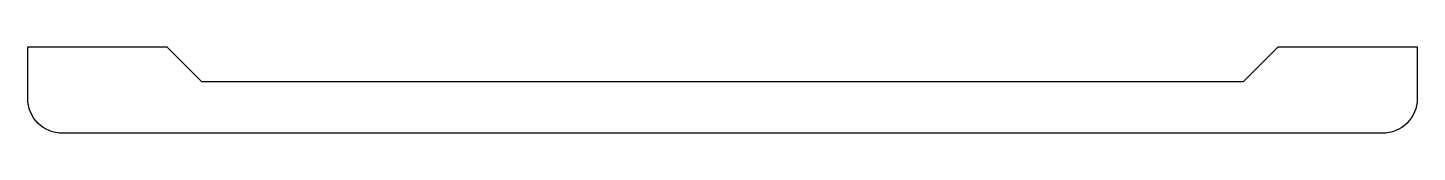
# Model space of a CAD drawing. Extents: x 153.8 to 193.8, y 231.3 to 233.8.
import ezdxf

# ---------------------------------------------------------------- set-up
doc = ezdxf.new("R2010")
doc.units = 0
doc.layers.get('0').update_dxf_attribs({"linetype": 'CONTINUOUS'})

msp = doc.modelspace()

# ---------------------------------------------------------------- linework, layer by layer
msp.add_lwpolyline([(154.784, 231.32, -0.414214), (153.784, 232.32), (153.784, 233.82), (157.784, 233.82), (158.784, 232.82), (188.784, 232.82), (189.784, 233.82), (193.784, 233.82), (193.784, 232.32, -0.414214), (192.784, 231.32)], format="xyb", close=True)

doc.saveas('drawing.dxf')
